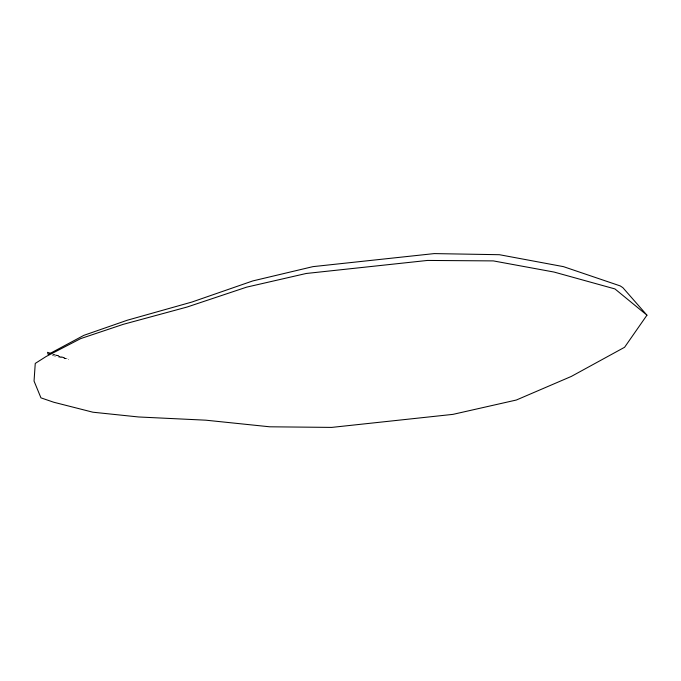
<?xml version="1.0" encoding="UTF-8"?>
<svg xmlns="http://www.w3.org/2000/svg" width="681" height="681" viewBox="0 0 681 681"><rect width="100%" height="100%" fill="white"/><g stroke="black" fill="none" stroke-linecap="round" stroke-linejoin="round"><path stroke-width="0.51" stroke-dasharray="3.4 2.55" d="M52.224 355.448L65.47 358.649L67.07 358.393L53.39 354.137M51.262 353.601L68.653 359.44M53.51 354.426L65.47 358.649"/><path stroke-width="1.02" d="M646.95 315.175L624.588 347.276L571.308 376.431L516.36 400.019L452.976 414.363L331.69 427.404L269.753 426.8L205.815 420.186L138.541 416.968L92.897 412.209L53.722 402.233L40.945 397.849L34.05 381.071L35.25 363.424L46.155 356.495L80.707 338.593L123.21 324.352L187.079 307.037L246.633 287.144L306.212 273.481L427.498 260.44L493.325 260.9L554.028 272.051L614.926 288.923L646.95 315.175L622.868 287.663L620.195 285.901L563.442 266.637L499.42 254.711L434.24 253.596L312.945 266.637L252.745 280.938L192.033 302.006L127.262 320.24L83.933 335.316L48.155 354.46L47.525 352.315L50.292 353.277"/></g></svg>
